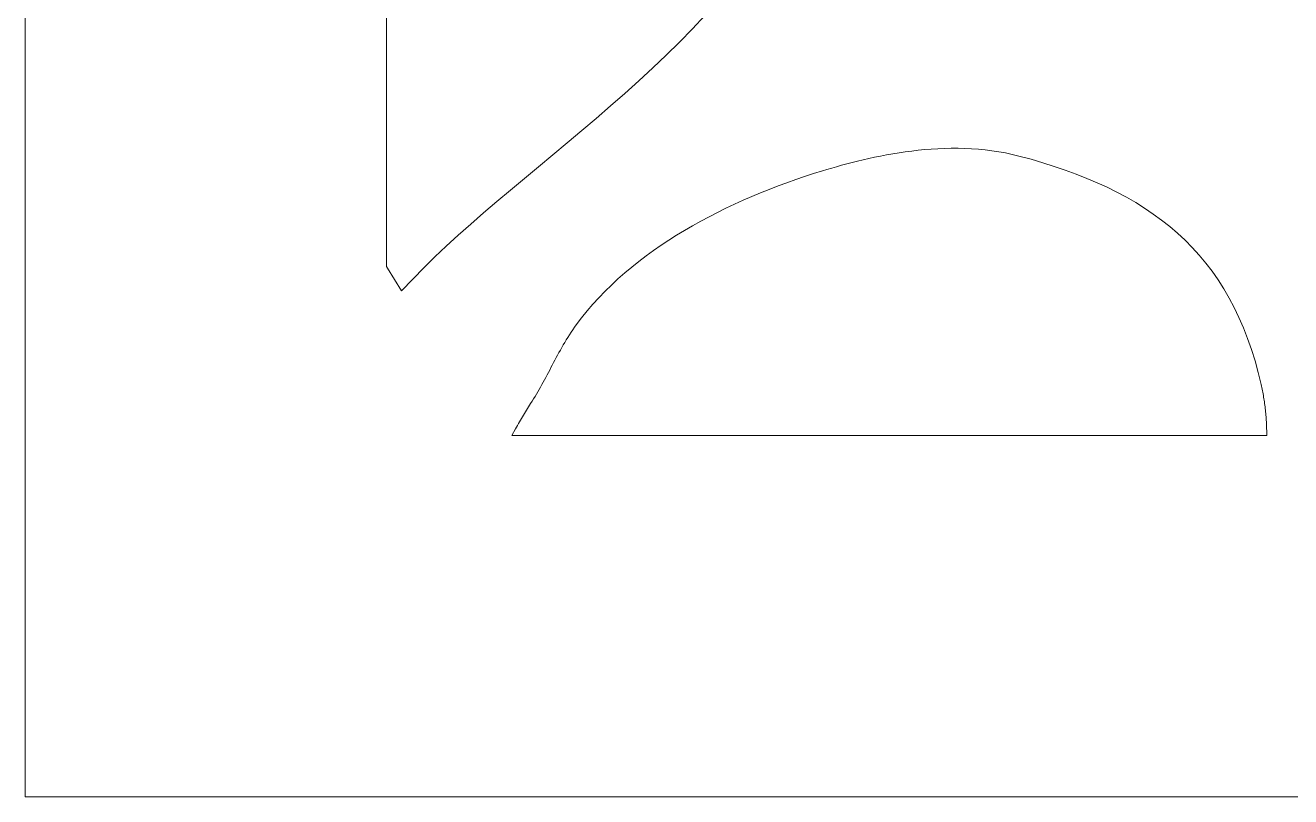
# Model space of a CAD drawing. Header units: centimetres. Extents: x -27.5 to -9.1, y -9.5 to -3.5.
# Drawn here: x -17.618 to -16.26, y -9.5 to -8.672 of the extents above; entities that cross this region are included whole.
import ezdxf

# ---------------------------------------------------------------- set-up
doc = ezdxf.new("R2010")
doc.units = ezdxf.units.CM
doc.header["$MEASUREMENT"] = 0
doc.layers.add('layer 1', color=7, linetype='Continuous')

msp = doc.modelspace()

# ---------------------------------------------------------------- linework, layer by layer
at = {"layer": 'layer 1', "color": 7, "lineweight": 9}
for points, knots in [([(-17.61788, -3.49494), (-17.61788, -3.49494), (-9.09457, -3.49494), (-9.09457, -3.49494), (-9.09457, -3.49494), (-9.09457, -3.49494), (-9.09457, -9.5), (-9.09457, -9.5), (-9.09457, -9.5), (-9.09457, -9.5), (-17.61788, -9.5), (-17.61788, -9.5), (-17.61788, -9.5), (-17.61788, -9.5), (-17.61788, -3.49494), (-17.61788, -3.49494)], [0, 0, 0, 0, 0.2, 0.2, 0.2, 0.2, 0.4, 0.4, 0.4, 0.4, 0.6, 0.6, 0.6, 0.6, 1, 1, 1, 1]), ([(-17.23046, -8.93103), (-17.23046, -8.93103), (-17.22932, -8.93291), (-17.22932, -8.93291), (-17.22932, -8.93291), (-17.22932, -8.93291), (-17.21431, -8.95721), (-17.21431, -8.95721), (-17.21431, -8.95721), (-17.21431, -8.95721), (-17.19008, -8.93218), (-17.19008, -8.93218), (-17.19008, -8.93218), (-17.19008, -8.93218), (-17.17854, -8.92083), (-17.17854, -8.92083), (-17.17854, -8.92083), (-17.17854, -8.92083), (-17.16632, -8.9093), (-17.16632, -8.9093), (-17.16632, -8.9093), (-17.16632, -8.9093), (-17.1535, -8.8976), (-17.1535, -8.8976), (-17.1535, -8.8976), (-17.1535, -8.8976), (-17.14013, -8.88573), (-17.14013, -8.88573), (-17.14013, -8.88573), (-17.14013, -8.88573), (-17.12628, -8.87371), (-17.12628, -8.87371), (-17.12628, -8.87371), (-17.12628, -8.87371), (-17.11201, -8.86153), (-17.11201, -8.86153), (-17.11201, -8.86153), (-17.11201, -8.86153), (-17.09737, -8.8492), (-17.09737, -8.8492), (-17.09737, -8.8492), (-17.09737, -8.8492), (-17.08245, -8.83673), (-17.08245, -8.83673), (-17.08245, -8.83673), (-17.08245, -8.83673), (-17.06728, -8.82411), (-17.06728, -8.82411), (-17.06728, -8.82411), (-17.06728, -8.82411), (-17.05195, -8.81135), (-17.05195, -8.81135), (-17.05195, -8.81135), (-17.05195, -8.81135), (-17.0365, -8.79846), (-17.0365, -8.79846), (-17.0365, -8.79846), (-17.0365, -8.79846), (-17.021, -8.78542), (-17.021, -8.78542), (-17.021, -8.78542), (-17.021, -8.78542), (-17.0055, -8.77225), (-17.0055, -8.77225), (-17.0055, -8.77225), (-17.0055, -8.77225), (-16.99007, -8.75895), (-16.99007, -8.75895), (-16.99007, -8.75895), (-16.99007, -8.75895), (-16.97477, -8.74551), (-16.97477, -8.74551), (-16.97477, -8.74551), (-16.97477, -8.74551), (-16.95966, -8.73194), (-16.95966, -8.73194), (-16.95966, -8.73194), (-16.95966, -8.73194), (-16.9448, -8.71823), (-16.9448, -8.71823), (-16.9448, -8.71823), (-16.9448, -8.71823), (-16.93025, -8.70439), (-16.93025, -8.70439), (-16.93025, -8.70439), (-16.93025, -8.70439), (-16.91607, -8.69041), (-16.91607, -8.69041), (-16.91607, -8.69041), (-16.91607, -8.69041), (-16.90231, -8.6763), (-16.90231, -8.6763), (-16.90231, -8.6763), (-16.90231, -8.6763), (-16.88904, -8.66204), (-16.88904, -8.66204), (-16.88904, -8.66204), (-16.88904, -8.66204), (-16.87632, -8.64764), (-16.87632, -8.64764), (-16.87632, -8.64764), (-16.87632, -8.64764), (-16.86421, -8.63309), (-16.86421, -8.63309), (-16.86421, -8.63309), (-16.86421, -8.63309), (-16.85277, -8.61839), (-16.85277, -8.61839), (-16.85277, -8.61839), (-16.85277, -8.61839), (-16.84205, -8.60353), (-16.84205, -8.60353), (-16.84205, -8.60353), (-16.84205, -8.60353), (-16.83214, -8.58851), (-16.83214, -8.58851), (-16.83214, -8.58851), (-16.83214, -8.58851), (-16.82309, -8.5733), (-16.82309, -8.5733), (-16.82309, -8.5733), (-16.82309, -8.5733), (-16.81496, -8.55793), (-16.81496, -8.55793), (-16.81496, -8.55793), (-16.81496, -8.55793), (-16.80784, -8.54236), (-16.80784, -8.54236), (-16.80784, -8.54236), (-16.80784, -8.54236), (-16.8018, -8.52659), (-16.8018, -8.52659), (-16.8018, -8.52659), (-16.8018, -8.52659), (-16.79687, -8.51053), (-16.79687, -8.51053), (-16.79687, -8.51053), (-16.79687, -8.51053), (-16.79493, -8.50136), (-16.79493, -8.50136), (-16.79493, -8.50136), (-16.79493, -8.50136), (-16.79399, -8.4921), (-16.79399, -8.4921), (-16.79399, -8.4921), (-16.79399, -8.4921), (-16.79402, -8.48294), (-16.79402, -8.48294), (-16.79402, -8.48294), (-16.79402, -8.48294), (-16.79497, -8.47395), (-16.79497, -8.47395), (-16.79497, -8.47395), (-16.79497, -8.47395), (-16.79678, -8.46517), (-16.79678, -8.46517), (-16.79678, -8.46517), (-16.79678, -8.46517), (-16.79938, -8.45666), (-16.79938, -8.45666), (-16.79938, -8.45666), (-16.79938, -8.45666), (-16.80271, -8.44845), (-16.80271, -8.44845), (-16.80271, -8.44845), (-16.80271, -8.44845), (-16.8067, -8.44055), (-16.8067, -8.44055), (-16.8067, -8.44055), (-16.8067, -8.44055), (-16.81131, -8.43299), (-16.81131, -8.43299), (-16.81131, -8.43299), (-16.81131, -8.43299), (-16.81647, -8.4258), (-16.81647, -8.4258), (-16.81647, -8.4258), (-16.81647, -8.4258), (-16.82214, -8.41899), (-16.82214, -8.41899), (-16.82214, -8.41899), (-16.82214, -8.41899), (-16.82827, -8.41258), (-16.82827, -8.41258), (-16.82827, -8.41258), (-16.82827, -8.41258), (-16.83482, -8.4066), (-16.83482, -8.4066), (-16.83482, -8.4066), (-16.83482, -8.4066), (-16.84175, -8.40104), (-16.84175, -8.40104), (-16.84175, -8.40104), (-16.84175, -8.40104), (-16.84901, -8.39596), (-16.84901, -8.39596), (-16.84901, -8.39596), (-16.84901, -8.39596), (-16.85659, -8.39136), (-16.85659, -8.39136), (-16.85659, -8.39136), (-16.85659, -8.39136), (-16.86443, -8.38727), (-16.86443, -8.38727), (-16.86443, -8.38727), (-16.86443, -8.38727), (-16.8725, -8.38372), (-16.8725, -8.38372), (-16.8725, -8.38372), (-16.8725, -8.38372), (-16.88078, -8.38075), (-16.88078, -8.38075), (-16.88078, -8.38075), (-16.88078, -8.38075), (-16.88922, -8.37838), (-16.88922, -8.37838), (-16.88922, -8.37838), (-16.88922, -8.37838), (-16.89779, -8.37665), (-16.89779, -8.37665), (-16.89779, -8.37665), (-16.89779, -8.37665), (-16.90645, -8.37561), (-16.90645, -8.37561), (-16.90645, -8.37561), (-16.90645, -8.37561), (-16.91517, -8.3753), (-16.91517, -8.3753), (-16.91517, -8.3753), (-16.91517, -8.3753), (-16.9239, -8.37577), (-16.9239, -8.37577), (-16.9239, -8.37577), (-16.9239, -8.37577), (-16.93258, -8.37706), (-16.93258, -8.37706), (-16.93258, -8.37706), (-16.93258, -8.37706), (-16.94115, -8.37922), (-16.94115, -8.37922), (-16.94115, -8.37922), (-16.94115, -8.37922), (-16.94954, -8.38229), (-16.94954, -8.38229), (-16.94954, -8.38229), (-16.94954, -8.38229), (-16.95767, -8.38632), (-16.95767, -8.38632), (-16.95767, -8.38632), (-16.95767, -8.38632), (-16.96545, -8.3913), (-16.96545, -8.3913), (-16.96545, -8.3913), (-16.96545, -8.3913), (-16.97279, -8.39726), (-16.97279, -8.39726), (-16.97279, -8.39726), (-16.97279, -8.39726), (-16.97963, -8.40418), (-16.97963, -8.40418), (-16.97963, -8.40418), (-16.97963, -8.40418), (-16.98581, -8.41193), (-16.98581, -8.41193), (-16.98581, -8.41193), (-16.98581, -8.41193), (-16.98835, -8.41572), (-16.98835, -8.41572), (-16.98835, -8.41572), (-16.98835, -8.41572), (-16.99066, -8.41962), (-16.99066, -8.41962), (-16.99066, -8.41962), (-16.99066, -8.41962), (-16.99284, -8.42375), (-16.99284, -8.42375), (-16.99284, -8.42375), (-16.99284, -8.42375), (-16.99488, -8.42809), (-16.99488, -8.42809), (-16.99488, -8.42809), (-16.99488, -8.42809), (-16.99681, -8.43265), (-16.99681, -8.43265), (-16.99681, -8.43265), (-16.99681, -8.43265), (-16.99862, -8.43741), (-16.99862, -8.43741), (-16.99862, -8.43741), (-16.99862, -8.43741), (-17.0003, -8.44238), (-17.0003, -8.44238), (-17.0003, -8.44238), (-17.0003, -8.44238), (-17.00187, -8.44753), (-17.00187, -8.44753), (-17.00187, -8.44753), (-17.00187, -8.44753), (-17.00331, -8.45287), (-17.00331, -8.45287), (-17.00331, -8.45287), (-17.00331, -8.45287), (-17.00463, -8.45837), (-17.00463, -8.45837), (-17.00463, -8.45837), (-17.00463, -8.45837), (-17.00582, -8.46405), (-17.00582, -8.46405), (-17.00582, -8.46405), (-17.00582, -8.46405), (-17.00686, -8.46986), (-17.00686, -8.46986), (-17.00686, -8.46986), (-17.00686, -8.46986), (-17.00777, -8.47582), (-17.00777, -8.47582), (-17.00777, -8.47582), (-17.00777, -8.47582), (-17.00853, -8.48191), (-17.00853, -8.48191), (-17.00853, -8.48191), (-17.00853, -8.48191), (-17.00912, -8.48811), (-17.00912, -8.48811), (-17.00912, -8.48811), (-17.00912, -8.48811), (-17.00956, -8.49441), (-17.00956, -8.49441), (-17.00956, -8.49441), (-17.00956, -8.49441), (-17.00983, -8.50081), (-17.00983, -8.50081), (-17.00983, -8.50081), (-17.00983, -8.50081), (-17.00993, -8.50729), (-17.00993, -8.50729), (-17.00993, -8.50729), (-17.00993, -8.50729), (-17.00983, -8.51384), (-17.00983, -8.51384), (-17.00983, -8.51384), (-17.00983, -8.51384), (-17.00955, -8.52044), (-17.00955, -8.52044), (-17.00955, -8.52044), (-17.00955, -8.52044), (-17.00907, -8.52709), (-17.00907, -8.52709), (-17.00907, -8.52709), (-17.00907, -8.52709), (-17.00838, -8.53377), (-17.00838, -8.53377), (-17.00838, -8.53377), (-17.00838, -8.53377), (-17.00748, -8.54047), (-17.00748, -8.54047), (-17.00748, -8.54047), (-17.00748, -8.54047), (-17.00635, -8.54717), (-17.00635, -8.54717), (-17.00635, -8.54717), (-17.00635, -8.54717), (-17.00499, -8.55387), (-17.00499, -8.55387), (-17.00499, -8.55387), (-17.00499, -8.55387), (-17.00338, -8.56055), (-17.00338, -8.56055), (-17.00338, -8.56055), (-17.00338, -8.56055), (-17.00153, -8.56719), (-17.00153, -8.56719), (-17.00153, -8.56719), (-17.00153, -8.56719), (-16.99941, -8.57379), (-16.99941, -8.57379), (-16.99941, -8.57379), (-16.99941, -8.57379), (-16.99702, -8.58032), (-16.99702, -8.58032), (-16.99702, -8.58032), (-16.99702, -8.58032), (-16.99583, -8.58322), (-16.99583, -8.58322), (-16.99583, -8.58322), (-16.99583, -8.58322), (-17.00063, -8.58426), (-17.00063, -8.58426), (-17.00063, -8.58426), (-17.00063, -8.58426), (-17.0066, -8.58509), (-17.0066, -8.58509), (-17.0066, -8.58509), (-17.0066, -8.58509), (-17.01225, -8.58544), (-17.01225, -8.58544), (-17.01225, -8.58544), (-17.01225, -8.58544), (-17.01762, -8.58533), (-17.01762, -8.58533), (-17.01762, -8.58533), (-17.01762, -8.58533), (-17.02276, -8.58482), (-17.02276, -8.58482), (-17.02276, -8.58482), (-17.02276, -8.58482), (-17.02768, -8.5839), (-17.02768, -8.5839), (-17.02768, -8.5839), (-17.02768, -8.5839), (-17.03245, -8.58261), (-17.03245, -8.58261), (-17.03245, -8.58261), (-17.03245, -8.58261), (-17.03708, -8.58096), (-17.03708, -8.58096), (-17.03708, -8.58096), (-17.03708, -8.58096), (-17.04161, -8.57895), (-17.04161, -8.57895), (-17.04161, -8.57895), (-17.04161, -8.57895), (-17.04606, -8.57659), (-17.04606, -8.57659), (-17.04606, -8.57659), (-17.04606, -8.57659), (-17.05044, -8.57388), (-17.05044, -8.57388), (-17.05044, -8.57388), (-17.05044, -8.57388), (-17.05476, -8.57085), (-17.05476, -8.57085), (-17.05476, -8.57085), (-17.05476, -8.57085), (-17.05902, -8.56749), (-17.05902, -8.56749), (-17.05902, -8.56749), (-17.05902, -8.56749), (-17.06324, -8.56383), (-17.06324, -8.56383), (-17.06324, -8.56383), (-17.06324, -8.56383), (-17.06741, -8.55989), (-17.06741, -8.55989), (-17.06741, -8.55989), (-17.06741, -8.55989), (-17.07154, -8.55568), (-17.07154, -8.55568), (-17.07154, -8.55568), (-17.07154, -8.55568), (-17.07562, -8.55124), (-17.07562, -8.55124), (-17.07562, -8.55124), (-17.07562, -8.55124), (-17.07967, -8.54658), (-17.07967, -8.54658), (-17.07967, -8.54658), (-17.07967, -8.54658), (-17.08369, -8.54173), (-17.08369, -8.54173), (-17.08369, -8.54173), (-17.08369, -8.54173), (-17.08768, -8.53672), (-17.08768, -8.53672), (-17.08768, -8.53672), (-17.08768, -8.53672), (-17.09164, -8.53158), (-17.09164, -8.53158), (-17.09164, -8.53158), (-17.09164, -8.53158), (-17.0956, -8.52632), (-17.0956, -8.52632), (-17.0956, -8.52632), (-17.0956, -8.52632), (-17.09956, -8.52099), (-17.09956, -8.52099), (-17.09956, -8.52099), (-17.09956, -8.52099), (-17.10353, -8.5156), (-17.10353, -8.5156), (-17.10353, -8.5156), (-17.10353, -8.5156), (-17.10751, -8.51018), (-17.10751, -8.51018), (-17.10751, -8.51018), (-17.10751, -8.51018), (-17.11153, -8.50476), (-17.11153, -8.50476), (-17.11153, -8.50476), (-17.11153, -8.50476), (-17.11558, -8.49936), (-17.11558, -8.49936), (-17.11558, -8.49936), (-17.11558, -8.49936), (-17.1197, -8.49401), (-17.1197, -8.49401), (-17.1197, -8.49401), (-17.1197, -8.49401), (-17.12389, -8.48873), (-17.12389, -8.48873), (-17.12389, -8.48873), (-17.12389, -8.48873), (-17.13666, -8.47327), (-17.13666, -8.47327), (-17.13666, -8.47327), (-17.13666, -8.47327), (-17.15445, -8.48535), (-17.15445, -8.48535), (-17.15445, -8.48535), (-17.15445, -8.48535), (-17.16096, -8.48938), (-17.16096, -8.48938), (-17.16096, -8.48938), (-17.16096, -8.48938), (-17.16762, -8.49314), (-17.16762, -8.49314), (-17.16762, -8.49314), (-17.16762, -8.49314), (-17.17443, -8.49664), (-17.17443, -8.49664), (-17.17443, -8.49664), (-17.17443, -8.49664), (-17.18139, -8.49987), (-17.18139, -8.49987), (-17.18139, -8.49987), (-17.18139, -8.49987), (-17.18847, -8.50283), (-17.18847, -8.50283), (-17.18847, -8.50283), (-17.18847, -8.50283), (-17.19567, -8.50554), (-17.19567, -8.50554), (-17.19567, -8.50554), (-17.19567, -8.50554), (-17.20298, -8.50799), (-17.20298, -8.50799), (-17.20298, -8.50799), (-17.20298, -8.50799), (-17.21039, -8.51018), (-17.21039, -8.51018), (-17.21039, -8.51018), (-17.21039, -8.51018), (-17.21789, -8.51212), (-17.21789, -8.51212), (-17.21789, -8.51212), (-17.21789, -8.51212), (-17.22547, -8.51381), (-17.22547, -8.51381), (-17.22547, -8.51381), (-17.22547, -8.51381), (-17.23046, -8.51475), (-17.23046, -8.51475), (-17.23046, -8.51475), (-17.23046, -8.51475), (-17.23046, -8.93103), (-17.23046, -8.93103)], [0, 0, 0, 0, 0.0071429, 0.0071429, 0.0071429, 0.0071429, 0.0142857, 0.0142857, 0.0142857, 0.0142857, 0.0214286, 0.0214286, 0.0214286, 0.0214286, 0.0285714, 0.0285714, 0.0285714, 0.0285714, 0.0357143, 0.0357143, 0.0357143, 0.0357143, 0.0428571, 0.0428571, 0.0428571, 0.0428571, 0.05, 0.05, 0.05, 0.05, 0.0571429, 0.0571429, 0.0571429, 0.0571429, 0.0642857, 0.0642857, 0.0642857, 0.0642857, 0.0714286, 0.0714286, 0.0714286, 0.0714286, 0.0785714, 0.0785714, 0.0785714, 0.0785714, 0.0857143, 0.0857143, 0.0857143, 0.0857143, 0.0928571, 0.0928571, 0.0928571, 0.0928571, 0.1, 0.1, 0.1, 0.1, 0.1071429, 0.1071429, 0.1071429, 0.1071429, 0.1142857, 0.1142857, 0.1142857, 0.1142857, 0.1214286, 0.1214286, 0.1214286, 0.1214286, 0.1285714, 0.1285714, 0.1285714, 0.1285714, 0.1357143, 0.1357143, 0.1357143, 0.1357143, 0.1428571, 0.1428571, 0.1428571, 0.1428571, 0.15, 0.15, 0.15, 0.15, 0.1571429, 0.1571429, 0.1571429, 0.1571429, 0.1642857, 0.1642857, 0.1642857, 0.1642857, 0.1714286, 0.1714286, 0.1714286, 0.1714286, 0.1785714, 0.1785714, 0.1785714, 0.1785714, 0.1857143, 0.1857143, 0.1857143, 0.1857143, 0.1928571, 0.1928571, 0.1928571, 0.1928571, 0.2, 0.2, 0.2, 0.2, 0.2071429, 0.2071429, 0.2071429, 0.2071429, 0.2142857, 0.2142857, 0.2142857, 0.2142857, 0.2214286, 0.2214286, 0.2214286, 0.2214286, 0.2285714, 0.2285714, 0.2285714, 0.2285714, 0.2357143, 0.2357143, 0.2357143, 0.2357143, 0.2428571, 0.2428571, 0.2428571, 0.2428571, 0.25, 0.25, 0.25, 0.25, 0.2571429, 0.2571429, 0.2571429, 0.2571429, 0.2642857, 0.2642857, 0.2642857, 0.2642857, 0.2714286, 0.2714286, 0.2714286, 0.2714286, 0.2785714, 0.2785714, 0.2785714, 0.2785714, 0.2857143, 0.2857143, 0.2857143, 0.2857143, 0.2928571, 0.2928571, 0.2928571, 0.2928571, 0.3, 0.3, 0.3, 0.3, 0.3071429, 0.3071429, 0.3071429, 0.3071429, 0.3142857, 0.3142857, 0.3142857, 0.3142857, 0.3214286, 0.3214286, 0.3214286, 0.3214286, 0.3285714, 0.3285714, 0.3285714, 0.3285714, 0.3357143, 0.3357143, 0.3357143, 0.3357143, 0.3428571, 0.3428571, 0.3428571, 0.3428571, 0.35, 0.35, 0.35, 0.35, 0.3571429, 0.3571429, 0.3571429, 0.3571429, 0.3642857, 0.3642857, 0.3642857, 0.3642857, 0.3714286, 0.3714286, 0.3714286, 0.3714286, 0.3785714, 0.3785714, 0.3785714, 0.3785714, 0.3857143, 0.3857143, 0.3857143, 0.3857143, 0.3928571, 0.3928571, 0.3928571, 0.3928571, 0.4, 0.4, 0.4, 0.4, 0.4071429, 0.4071429, 0.4071429, 0.4071429, 0.4142857, 0.4142857, 0.4142857, 0.4142857, 0.4214286, 0.4214286, 0.4214286, 0.4214286, 0.4285714, 0.4285714, 0.4285714, 0.4285714, 0.4357143, 0.4357143, 0.4357143, 0.4357143, 0.4428571, 0.4428571, 0.4428571, 0.4428571, 0.45, 0.45, 0.45, 0.45, 0.4571429, 0.4571429, 0.4571429, 0.4571429, 0.4642857, 0.4642857, 0.4642857, 0.4642857, 0.4714286, 0.4714286, 0.4714286, 0.4714286, 0.4785714, 0.4785714, 0.4785714, 0.4785714, 0.4857143, 0.4857143, 0.4857143, 0.4857143, 0.4928571, 0.4928571, 0.4928571, 0.4928571, 0.5, 0.5, 0.5, 0.5, 0.5071429, 0.5071429, 0.5071429, 0.5071429, 0.5142857, 0.5142857, 0.5142857, 0.5142857, 0.5214286, 0.5214286, 0.5214286, 0.5214286, 0.5285714, 0.5285714, 0.5285714, 0.5285714, 0.5357143, 0.5357143, 0.5357143, 0.5357143, 0.5428571, 0.5428571, 0.5428571, 0.5428571, 0.55, 0.55, 0.55, 0.55, 0.5571429, 0.5571429, 0.5571429, 0.5571429, 0.5642857, 0.5642857, 0.5642857, 0.5642857, 0.5714286, 0.5714286, 0.5714286, 0.5714286, 0.5785714, 0.5785714, 0.5785714, 0.5785714, 0.5857143, 0.5857143, 0.5857143, 0.5857143, 0.5928571, 0.5928571, 0.5928571, 0.5928571, 0.6, 0.6, 0.6, 0.6, 0.6071429, 0.6071429, 0.6071429, 0.6071429, 0.6142857, 0.6142857, 0.6142857, 0.6142857, 0.6214286, 0.6214286, 0.6214286, 0.6214286, 0.6285714, 0.6285714, 0.6285714, 0.6285714, 0.6357143, 0.6357143, 0.6357143, 0.6357143, 0.6428571, 0.6428571, 0.6428571, 0.6428571, 0.65, 0.65, 0.65, 0.65, 0.6571429, 0.6571429, 0.6571429, 0.6571429, 0.6642857, 0.6642857, 0.6642857, 0.6642857, 0.6714286, 0.6714286, 0.6714286, 0.6714286, 0.6785714, 0.6785714, 0.6785714, 0.6785714, 0.6857143, 0.6857143, 0.6857143, 0.6857143, 0.6928571, 0.6928571, 0.6928571, 0.6928571, 0.7, 0.7, 0.7, 0.7, 0.7071429, 0.7071429, 0.7071429, 0.7071429, 0.7142857, 0.7142857, 0.7142857, 0.7142857, 0.7214286, 0.7214286, 0.7214286, 0.7214286, 0.7285714, 0.7285714, 0.7285714, 0.7285714, 0.7357143, 0.7357143, 0.7357143, 0.7357143, 0.7428571, 0.7428571, 0.7428571, 0.7428571, 0.75, 0.75, 0.75, 0.75, 0.7571429, 0.7571429, 0.7571429, 0.7571429, 0.7642857, 0.7642857, 0.7642857, 0.7642857, 0.7714286, 0.7714286, 0.7714286, 0.7714286, 0.7785714, 0.7785714, 0.7785714, 0.7785714, 0.7857143, 0.7857143, 0.7857143, 0.7857143, 0.7928571, 0.7928571, 0.7928571, 0.7928571, 0.8, 0.8, 0.8, 0.8, 0.8071429, 0.8071429, 0.8071429, 0.8071429, 0.8142857, 0.8142857, 0.8142857, 0.8142857, 0.8214286, 0.8214286, 0.8214286, 0.8214286, 0.8285714, 0.8285714, 0.8285714, 0.8285714, 0.8357143, 0.8357143, 0.8357143, 0.8357143, 0.8428571, 0.8428571, 0.8428571, 0.8428571, 0.85, 0.85, 0.85, 0.85, 0.8571429, 0.8571429, 0.8571429, 0.8571429, 0.8642857, 0.8642857, 0.8642857, 0.8642857, 0.8714286, 0.8714286, 0.8714286, 0.8714286, 0.8785714, 0.8785714, 0.8785714, 0.8785714, 0.8857143, 0.8857143, 0.8857143, 0.8857143, 0.8928571, 0.8928571, 0.8928571, 0.8928571, 0.9, 0.9, 0.9, 0.9, 0.9071429, 0.9071429, 0.9071429, 0.9071429, 0.9142857, 0.9142857, 0.9142857, 0.9142857, 0.9214286, 0.9214286, 0.9214286, 0.9214286, 0.9285714, 0.9285714, 0.9285714, 0.9285714, 0.9357143, 0.9357143, 0.9357143, 0.9357143, 0.9428571, 0.9428571, 0.9428571, 0.9428571, 0.95, 0.95, 0.95, 0.95, 0.9571429, 0.9571429, 0.9571429, 0.9571429, 0.9642857, 0.9642857, 0.9642857, 0.9642857, 0.9714286, 0.9714286, 0.9714286, 0.9714286, 0.9785714, 0.9785714, 0.9785714, 0.9785714, 0.9857143, 0.9857143, 0.9857143, 0.9857143, 1, 1, 1, 1]), ([(-16.28615, -9.11258), (-16.28615, -9.11258), (-16.28616, -9.1108), (-16.28616, -9.1108), (-16.28616, -9.1108), (-16.28616, -9.1108), (-16.28618, -9.10896), (-16.28618, -9.10896), (-16.28618, -9.10896), (-16.28618, -9.10896), (-16.28622, -9.10711), (-16.28622, -9.10711), (-16.28622, -9.10711), (-16.28622, -9.10711), (-16.28626, -9.10526), (-16.28626, -9.10526), (-16.28626, -9.10526), (-16.28626, -9.10526), (-16.28633, -9.10342), (-16.28633, -9.10342), (-16.28633, -9.10342), (-16.28633, -9.10342), (-16.2864, -9.1016), (-16.2864, -9.1016), (-16.2864, -9.1016), (-16.2864, -9.1016), (-16.28648, -9.09976), (-16.28648, -9.09976), (-16.28648, -9.09976), (-16.28648, -9.09976), (-16.28658, -9.09793), (-16.28658, -9.09793), (-16.28658, -9.09793), (-16.28658, -9.09793), (-16.28669, -9.09612), (-16.28669, -9.09612), (-16.28669, -9.09612), (-16.28669, -9.09612), (-16.28681, -9.09431), (-16.28681, -9.09431), (-16.28681, -9.09431), (-16.28681, -9.09431), (-16.28694, -9.09248), (-16.28694, -9.09248), (-16.28694, -9.09248), (-16.28694, -9.09248), (-16.28709, -9.09069), (-16.28709, -9.09069), (-16.28709, -9.09069), (-16.28709, -9.09069), (-16.28724, -9.0889), (-16.28724, -9.0889), (-16.28724, -9.0889), (-16.28724, -9.0889), (-16.28741, -9.08712), (-16.28741, -9.08712), (-16.28741, -9.08712), (-16.28741, -9.08712), (-16.28759, -9.08532), (-16.28759, -9.08532), (-16.28759, -9.08532), (-16.28759, -9.08532), (-16.28778, -9.08354), (-16.28778, -9.08354), (-16.28778, -9.08354), (-16.28778, -9.08354), (-16.28799, -9.08176), (-16.28799, -9.08176), (-16.28799, -9.08176), (-16.28799, -9.08176), (-16.28821, -9.08), (-16.28821, -9.08), (-16.28821, -9.08), (-16.28821, -9.08), (-16.28843, -9.07824), (-16.28843, -9.07824), (-16.28843, -9.07824), (-16.28843, -9.07824), (-16.28868, -9.0765), (-16.28868, -9.0765), (-16.28868, -9.0765), (-16.28868, -9.0765), (-16.28893, -9.07477), (-16.28893, -9.07477), (-16.28893, -9.07477), (-16.28893, -9.07477), (-16.28919, -9.07303), (-16.28919, -9.07303), (-16.28919, -9.07303), (-16.28919, -9.07303), (-16.28947, -9.0713), (-16.28947, -9.0713), (-16.28947, -9.0713), (-16.28947, -9.0713), (-16.28976, -9.06958), (-16.28976, -9.06958), (-16.28976, -9.06958), (-16.28976, -9.06958), (-16.29005, -9.06787), (-16.29005, -9.06787), (-16.29005, -9.06787), (-16.29005, -9.06787), (-16.29037, -9.06617), (-16.29037, -9.06617), (-16.29037, -9.06617), (-16.29037, -9.06617), (-16.29069, -9.06447), (-16.29069, -9.06447), (-16.29069, -9.06447), (-16.29069, -9.06447), (-16.29103, -9.06279), (-16.29103, -9.06279), (-16.29103, -9.06279), (-16.29103, -9.06279), (-16.29137, -9.06112), (-16.29137, -9.06112), (-16.29137, -9.06112), (-16.29137, -9.06112), (-16.29173, -9.05945), (-16.29173, -9.05945), (-16.29173, -9.05945), (-16.29173, -9.05945), (-16.29212, -9.05772), (-16.29212, -9.05772), (-16.29212, -9.05772), (-16.29212, -9.05772), (-16.29527, -9.04482), (-16.29527, -9.04482), (-16.29527, -9.04482), (-16.29527, -9.04482), (-16.29875, -9.03225), (-16.29875, -9.03225), (-16.29875, -9.03225), (-16.29875, -9.03225), (-16.30255, -9.02009), (-16.30255, -9.02009), (-16.30255, -9.02009), (-16.30255, -9.02009), (-16.30668, -9.00832), (-16.30668, -9.00832), (-16.30668, -9.00832), (-16.30668, -9.00832), (-16.31113, -8.99693), (-16.31113, -8.99693), (-16.31113, -8.99693), (-16.31113, -8.99693), (-16.31592, -8.98592), (-16.31592, -8.98592), (-16.31592, -8.98592), (-16.31592, -8.98592), (-16.32103, -8.97528), (-16.32103, -8.97528), (-16.32103, -8.97528), (-16.32103, -8.97528), (-16.32647, -8.96501), (-16.32647, -8.96501), (-16.32647, -8.96501), (-16.32647, -8.96501), (-16.33224, -8.9551), (-16.33224, -8.9551), (-16.33224, -8.9551), (-16.33224, -8.9551), (-16.33834, -8.94556), (-16.33834, -8.94556), (-16.33834, -8.94556), (-16.33834, -8.94556), (-16.34478, -8.93637), (-16.34478, -8.93637), (-16.34478, -8.93637), (-16.34478, -8.93637), (-16.35154, -8.92751), (-16.35154, -8.92751), (-16.35154, -8.92751), (-16.35154, -8.92751), (-16.35863, -8.91901), (-16.35863, -8.91901), (-16.35863, -8.91901), (-16.35863, -8.91901), (-16.36604, -8.91085), (-16.36604, -8.91085), (-16.36604, -8.91085), (-16.36604, -8.91085), (-16.37378, -8.90302), (-16.37378, -8.90302), (-16.37378, -8.90302), (-16.37378, -8.90302), (-16.38183, -8.89551), (-16.38183, -8.89551), (-16.38183, -8.89551), (-16.38183, -8.89551), (-16.3902, -8.88832), (-16.3902, -8.88832), (-16.3902, -8.88832), (-16.3902, -8.88832), (-16.39888, -8.88145), (-16.39888, -8.88145), (-16.39888, -8.88145), (-16.39888, -8.88145), (-16.40786, -8.87488), (-16.40786, -8.87488), (-16.40786, -8.87488), (-16.40786, -8.87488), (-16.41716, -8.86861), (-16.41716, -8.86861), (-16.41716, -8.86861), (-16.41716, -8.86861), (-16.42675, -8.86262), (-16.42675, -8.86262), (-16.42675, -8.86262), (-16.42675, -8.86262), (-16.43665, -8.8569), (-16.43665, -8.8569), (-16.43665, -8.8569), (-16.43665, -8.8569), (-16.44684, -8.85146), (-16.44684, -8.85146), (-16.44684, -8.85146), (-16.44684, -8.85146), (-16.45733, -8.84626), (-16.45733, -8.84626), (-16.45733, -8.84626), (-16.45733, -8.84626), (-16.46811, -8.84132), (-16.46811, -8.84132), (-16.46811, -8.84132), (-16.46811, -8.84132), (-16.47919, -8.83661), (-16.47919, -8.83661), (-16.47919, -8.83661), (-16.47919, -8.83661), (-16.49057, -8.83212), (-16.49057, -8.83212), (-16.49057, -8.83212), (-16.49057, -8.83212), (-16.50224, -8.82785), (-16.50224, -8.82785), (-16.50224, -8.82785), (-16.50224, -8.82785), (-16.51421, -8.82378), (-16.51421, -8.82378), (-16.51421, -8.82378), (-16.51421, -8.82378), (-16.52647, -8.8199), (-16.52647, -8.8199), (-16.52647, -8.8199), (-16.52647, -8.8199), (-16.53902, -8.81621), (-16.53902, -8.81621), (-16.53902, -8.81621), (-16.53902, -8.81621), (-16.55194, -8.81267), (-16.55194, -8.81267), (-16.55194, -8.81267), (-16.55194, -8.81267), (-16.5591, -8.81091), (-16.5591, -8.81091), (-16.5591, -8.81091), (-16.5591, -8.81091), (-16.56634, -8.80936), (-16.56634, -8.80936), (-16.56634, -8.80936), (-16.56634, -8.80936), (-16.57361, -8.80804), (-16.57361, -8.80804), (-16.57361, -8.80804), (-16.57361, -8.80804), (-16.5809, -8.80694), (-16.5809, -8.80694), (-16.5809, -8.80694), (-16.5809, -8.80694), (-16.5882, -8.80605), (-16.5882, -8.80605), (-16.5882, -8.80605), (-16.5882, -8.80605), (-16.59549, -8.80535), (-16.59549, -8.80535), (-16.59549, -8.80535), (-16.59549, -8.80535), (-16.60278, -8.80485), (-16.60278, -8.80485), (-16.60278, -8.80485), (-16.60278, -8.80485), (-16.61007, -8.80452), (-16.61007, -8.80452), (-16.61007, -8.80452), (-16.61007, -8.80452), (-16.61733, -8.80437), (-16.61733, -8.80437), (-16.61733, -8.80437), (-16.61733, -8.80437), (-16.62456, -8.80437), (-16.62456, -8.80437), (-16.62456, -8.80437), (-16.62456, -8.80437), (-16.63176, -8.80453), (-16.63176, -8.80453), (-16.63176, -8.80453), (-16.63176, -8.80453), (-16.63892, -8.80484), (-16.63892, -8.80484), (-16.63892, -8.80484), (-16.63892, -8.80484), (-16.64603, -8.80528), (-16.64603, -8.80528), (-16.64603, -8.80528), (-16.64603, -8.80528), (-16.65309, -8.80585), (-16.65309, -8.80585), (-16.65309, -8.80585), (-16.65309, -8.80585), (-16.66008, -8.80653), (-16.66008, -8.80653), (-16.66008, -8.80653), (-16.66008, -8.80653), (-16.66701, -8.80733), (-16.66701, -8.80733), (-16.66701, -8.80733), (-16.66701, -8.80733), (-16.67386, -8.80823), (-16.67386, -8.80823), (-16.67386, -8.80823), (-16.67386, -8.80823), (-16.68063, -8.80923), (-16.68063, -8.80923), (-16.68063, -8.80923), (-16.68063, -8.80923), (-16.68732, -8.81031), (-16.68732, -8.81031), (-16.68732, -8.81031), (-16.68732, -8.81031), (-16.6939, -8.81147), (-16.6939, -8.81147), (-16.6939, -8.81147), (-16.6939, -8.81147), (-16.70038, -8.8127), (-16.70038, -8.8127), (-16.70038, -8.8127), (-16.70038, -8.8127), (-16.70675, -8.81399), (-16.70675, -8.81399), (-16.70675, -8.81399), (-16.70675, -8.81399), (-16.713, -8.81533), (-16.713, -8.81533), (-16.713, -8.81533), (-16.713, -8.81533), (-16.71913, -8.81672), (-16.71913, -8.81672), (-16.71913, -8.81672), (-16.71913, -8.81672), (-16.72512, -8.81816), (-16.72512, -8.81816), (-16.72512, -8.81816), (-16.72512, -8.81816), (-16.73098, -8.81961), (-16.73098, -8.81961), (-16.73098, -8.81961), (-16.73098, -8.81961), (-16.73669, -8.82109), (-16.73669, -8.82109), (-16.73669, -8.82109), (-16.73669, -8.82109), (-16.74224, -8.82259), (-16.74224, -8.82259), (-16.74224, -8.82259), (-16.74224, -8.82259), (-16.74764, -8.82409), (-16.74764, -8.82409), (-16.74764, -8.82409), (-16.74764, -8.82409), (-16.75286, -8.82558), (-16.75286, -8.82558), (-16.75286, -8.82558), (-16.75286, -8.82558), (-16.75791, -8.82707), (-16.75791, -8.82707), (-16.75791, -8.82707), (-16.75791, -8.82707), (-16.76279, -8.82855), (-16.76279, -8.82855), (-16.76279, -8.82855), (-16.76279, -8.82855), (-16.77233, -8.83153), (-16.77233, -8.83153), (-16.77233, -8.83153), (-16.77233, -8.83153), (-16.78188, -8.83464), (-16.78188, -8.83464), (-16.78188, -8.83464), (-16.78188, -8.83464), (-16.79141, -8.83789), (-16.79141, -8.83789), (-16.79141, -8.83789), (-16.79141, -8.83789), (-16.80093, -8.84127), (-16.80093, -8.84127), (-16.80093, -8.84127), (-16.80093, -8.84127), (-16.81041, -8.84479), (-16.81041, -8.84479), (-16.81041, -8.84479), (-16.81041, -8.84479), (-16.81986, -8.84843), (-16.81986, -8.84843), (-16.81986, -8.84843), (-16.81986, -8.84843), (-16.82927, -8.85221), (-16.82927, -8.85221), (-16.82927, -8.85221), (-16.82927, -8.85221), (-16.83863, -8.85613), (-16.83863, -8.85613), (-16.83863, -8.85613), (-16.83863, -8.85613), (-16.84793, -8.86019), (-16.84793, -8.86019), (-16.84793, -8.86019), (-16.84793, -8.86019), (-16.85716, -8.86438), (-16.85716, -8.86438), (-16.85716, -8.86438), (-16.85716, -8.86438), (-16.86631, -8.86871), (-16.86631, -8.86871), (-16.86631, -8.86871), (-16.86631, -8.86871), (-16.87539, -8.87318), (-16.87539, -8.87318), (-16.87539, -8.87318), (-16.87539, -8.87318), (-16.88437, -8.87779), (-16.88437, -8.87779), (-16.88437, -8.87779), (-16.88437, -8.87779), (-16.89325, -8.88254), (-16.89325, -8.88254), (-16.89325, -8.88254), (-16.89325, -8.88254), (-16.90202, -8.88744), (-16.90202, -8.88744), (-16.90202, -8.88744), (-16.90202, -8.88744), (-16.91068, -8.89247), (-16.91068, -8.89247), (-16.91068, -8.89247), (-16.91068, -8.89247), (-16.91922, -8.89766), (-16.91922, -8.89766), (-16.91922, -8.89766), (-16.91922, -8.89766), (-16.92762, -8.90299), (-16.92762, -8.90299), (-16.92762, -8.90299), (-16.92762, -8.90299), (-16.93589, -8.90847), (-16.93589, -8.90847), (-16.93589, -8.90847), (-16.93589, -8.90847), (-16.94401, -8.91409), (-16.94401, -8.91409), (-16.94401, -8.91409), (-16.94401, -8.91409), (-16.95197, -8.91987), (-16.95197, -8.91987), (-16.95197, -8.91987), (-16.95197, -8.91987), (-16.95977, -8.9258), (-16.95977, -8.9258), (-16.95977, -8.9258), (-16.95977, -8.9258), (-16.9674, -8.93188), (-16.9674, -8.93188), (-16.9674, -8.93188), (-16.9674, -8.93188), (-16.97484, -8.93811), (-16.97484, -8.93811), (-16.97484, -8.93811), (-16.97484, -8.93811), (-16.9821, -8.94451), (-16.9821, -8.94451), (-16.9821, -8.94451), (-16.9821, -8.94451), (-16.98916, -8.95106), (-16.98916, -8.95106), (-16.98916, -8.95106), (-16.98916, -8.95106), (-16.99601, -8.95776), (-16.99601, -8.95776), (-16.99601, -8.95776), (-16.99601, -8.95776), (-17.00265, -8.96463), (-17.00265, -8.96463), (-17.00265, -8.96463), (-17.00265, -8.96463), (-17.00906, -8.97166), (-17.00906, -8.97166), (-17.00906, -8.97166), (-17.00906, -8.97166), (-17.01524, -8.97886), (-17.01524, -8.97886), (-17.01524, -8.97886), (-17.01524, -8.97886), (-17.02117, -8.98621), (-17.02117, -8.98621), (-17.02117, -8.98621), (-17.02117, -8.98621), (-17.02682, -8.99368), (-17.02682, -8.99368), (-17.02682, -8.99368), (-17.02682, -8.99368), (-17.02878, -8.99642), (-17.02878, -8.99642), (-17.02878, -8.99642), (-17.02878, -8.99642), (-17.03065, -8.99912), (-17.03065, -8.99912), (-17.03065, -8.99912), (-17.03065, -8.99912), (-17.03247, -9.00182), (-17.03247, -9.00182), (-17.03247, -9.00182), (-17.03247, -9.00182), (-17.03424, -9.00453), (-17.03424, -9.00453), (-17.03424, -9.00453), (-17.03424, -9.00453), (-17.03596, -9.00724), (-17.03596, -9.00724), (-17.03596, -9.00724), (-17.03596, -9.00724), (-17.03763, -9.00995), (-17.03763, -9.00995), (-17.03763, -9.00995), (-17.03763, -9.00995), (-17.03926, -9.01267), (-17.03926, -9.01267), (-17.03926, -9.01267), (-17.03926, -9.01267), (-17.04085, -9.01538), (-17.04085, -9.01538), (-17.04085, -9.01538), (-17.04085, -9.01538), (-17.04241, -9.01809), (-17.04241, -9.01809), (-17.04241, -9.01809), (-17.04241, -9.01809), (-17.04393, -9.0208), (-17.04393, -9.0208), (-17.04393, -9.0208), (-17.04393, -9.0208), (-17.04543, -9.0235), (-17.04543, -9.0235), (-17.04543, -9.0235), (-17.04543, -9.0235), (-17.0469, -9.0262), (-17.0469, -9.0262), (-17.0469, -9.0262), (-17.0469, -9.0262), (-17.04835, -9.0289), (-17.04835, -9.0289), (-17.04835, -9.0289), (-17.04835, -9.0289), (-17.04977, -9.03158), (-17.04977, -9.03158), (-17.04977, -9.03158), (-17.04977, -9.03158), (-17.05119, -9.03426), (-17.05119, -9.03426), (-17.05119, -9.03426), (-17.05119, -9.03426), (-17.05259, -9.03693), (-17.05259, -9.03693), (-17.05259, -9.03693), (-17.05259, -9.03693), (-17.05398, -9.0396), (-17.05398, -9.0396), (-17.05398, -9.0396), (-17.05398, -9.0396), (-17.05536, -9.04225), (-17.05536, -9.04225), (-17.05536, -9.04225), (-17.05536, -9.04225), (-17.05674, -9.0449), (-17.05674, -9.0449), (-17.05674, -9.0449), (-17.05674, -9.0449), (-17.05812, -9.04753), (-17.05812, -9.04753), (-17.05812, -9.04753), (-17.05812, -9.04753), (-17.05951, -9.05016), (-17.05951, -9.05016), (-17.05951, -9.05016), (-17.05951, -9.05016), (-17.06089, -9.05276), (-17.06089, -9.05276), (-17.06089, -9.05276), (-17.06089, -9.05276), (-17.06229, -9.05537), (-17.06229, -9.05537), (-17.06229, -9.05537), (-17.06229, -9.05537), (-17.0637, -9.05795), (-17.0637, -9.05795), (-17.0637, -9.05795), (-17.0637, -9.05795), (-17.06512, -9.06053), (-17.06512, -9.06053), (-17.06512, -9.06053), (-17.06512, -9.06053), (-17.06656, -9.06309), (-17.06656, -9.06309), (-17.06656, -9.06309), (-17.06656, -9.06309), (-17.06802, -9.06564), (-17.06802, -9.06564), (-17.06802, -9.06564), (-17.06802, -9.06564), (-17.06951, -9.06818), (-17.06951, -9.06818), (-17.06951, -9.06818), (-17.06951, -9.06818), (-17.07102, -9.0707), (-17.07102, -9.0707), (-17.07102, -9.0707), (-17.07102, -9.0707), (-17.07255, -9.07321), (-17.07255, -9.07321), (-17.07255, -9.07321), (-17.07255, -9.07321), (-17.07412, -9.07571), (-17.07412, -9.07571), (-17.07412, -9.07571), (-17.07412, -9.07571), (-17.07577, -9.07824), (-17.07577, -9.07824), (-17.07577, -9.07824), (-17.07577, -9.07824), (-17.07687, -9.07993), (-17.07687, -9.07993), (-17.07687, -9.07993), (-17.07687, -9.07993), (-17.078, -9.08169), (-17.078, -9.08169), (-17.078, -9.08169), (-17.078, -9.08169), (-17.07912, -9.08345), (-17.07912, -9.08345), (-17.07912, -9.08345), (-17.07912, -9.08345), (-17.08023, -9.08522), (-17.08023, -9.08522), (-17.08023, -9.08522), (-17.08023, -9.08522), (-17.08135, -9.087), (-17.08135, -9.087), (-17.08135, -9.087), (-17.08135, -9.087), (-17.08245, -9.0888), (-17.08245, -9.0888), (-17.08245, -9.0888), (-17.08245, -9.0888), (-17.08355, -9.09061), (-17.08355, -9.09061), (-17.08355, -9.09061), (-17.08355, -9.09061), (-17.08464, -9.09242), (-17.08464, -9.09242), (-17.08464, -9.09242), (-17.08464, -9.09242), (-17.08573, -9.09424), (-17.08573, -9.09424), (-17.08573, -9.09424), (-17.08573, -9.09424), (-17.08681, -9.09608), (-17.08681, -9.09608), (-17.08681, -9.09608), (-17.08681, -9.09608), (-17.08789, -9.09793), (-17.08789, -9.09793), (-17.08789, -9.09793), (-17.08789, -9.09793), (-17.08896, -9.09978), (-17.08896, -9.09978), (-17.08896, -9.09978), (-17.08896, -9.09978), (-17.09003, -9.10164), (-17.09003, -9.10164), (-17.09003, -9.10164), (-17.09003, -9.10164), (-17.09108, -9.10352), (-17.09108, -9.10352), (-17.09108, -9.10352), (-17.09108, -9.10352), (-17.09214, -9.1054), (-17.09214, -9.1054), (-17.09214, -9.1054), (-17.09214, -9.1054), (-17.09611, -9.11258), (-17.09611, -9.11258), (-17.09611, -9.11258), (-17.09611, -9.11258), (-16.28615, -9.11258), (-16.28615, -9.11258)], [0, 0, 0, 0, 0.0056497, 0.0056497, 0.0056497, 0.0056497, 0.0112994, 0.0112994, 0.0112994, 0.0112994, 0.0169492, 0.0169492, 0.0169492, 0.0169492, 0.0225989, 0.0225989, 0.0225989, 0.0225989, 0.0282486, 0.0282486, 0.0282486, 0.0282486, 0.0338983, 0.0338983, 0.0338983, 0.0338983, 0.039548, 0.039548, 0.039548, 0.039548, 0.0451977, 0.0451977, 0.0451977, 0.0451977, 0.0508475, 0.0508475, 0.0508475, 0.0508475, 0.0564972, 0.0564972, 0.0564972, 0.0564972, 0.0621469, 0.0621469, 0.0621469, 0.0621469, 0.0677966, 0.0677966, 0.0677966, 0.0677966, 0.0734463, 0.0734463, 0.0734463, 0.0734463, 0.079096, 0.079096, 0.079096, 0.079096, 0.0847458, 0.0847458, 0.0847458, 0.0847458, 0.0903955, 0.0903955, 0.0903955, 0.0903955, 0.0960452, 0.0960452, 0.0960452, 0.0960452, 0.1016949, 0.1016949, 0.1016949, 0.1016949, 0.1073446, 0.1073446, 0.1073446, 0.1073446, 0.1129944, 0.1129944, 0.1129944, 0.1129944, 0.1186441, 0.1186441, 0.1186441, 0.1186441, 0.1242938, 0.1242938, 0.1242938, 0.1242938, 0.1299435, 0.1299435, 0.1299435, 0.1299435, 0.1355932, 0.1355932, 0.1355932, 0.1355932, 0.1412429, 0.1412429, 0.1412429, 0.1412429, 0.1468927, 0.1468927, 0.1468927, 0.1468927, 0.1525424, 0.1525424, 0.1525424, 0.1525424, 0.1581921, 0.1581921, 0.1581921, 0.1581921, 0.1638418, 0.1638418, 0.1638418, 0.1638418, 0.1694915, 0.1694915, 0.1694915, 0.1694915, 0.1751412, 0.1751412, 0.1751412, 0.1751412, 0.180791, 0.180791, 0.180791, 0.180791, 0.1864407, 0.1864407, 0.1864407, 0.1864407, 0.1920904, 0.1920904, 0.1920904, 0.1920904, 0.1977401, 0.1977401, 0.1977401, 0.1977401, 0.2033898, 0.2033898, 0.2033898, 0.2033898, 0.2090395, 0.2090395, 0.2090395, 0.2090395, 0.2146893, 0.2146893, 0.2146893, 0.2146893, 0.220339, 0.220339, 0.220339, 0.220339, 0.2259887, 0.2259887, 0.2259887, 0.2259887, 0.2316384, 0.2316384, 0.2316384, 0.2316384, 0.2372881, 0.2372881, 0.2372881, 0.2372881, 0.2429379, 0.2429379, 0.2429379, 0.2429379, 0.2485876, 0.2485876, 0.2485876, 0.2485876, 0.2542373, 0.2542373, 0.2542373, 0.2542373, 0.259887, 0.259887, 0.259887, 0.259887, 0.2655367, 0.2655367, 0.2655367, 0.2655367, 0.2711864, 0.2711864, 0.2711864, 0.2711864, 0.2768362, 0.2768362, 0.2768362, 0.2768362, 0.2824859, 0.2824859, 0.2824859, 0.2824859, 0.2881356, 0.2881356, 0.2881356, 0.2881356, 0.2937853, 0.2937853, 0.2937853, 0.2937853, 0.299435, 0.299435, 0.299435, 0.299435, 0.3050847, 0.3050847, 0.3050847, 0.3050847, 0.3107345, 0.3107345, 0.3107345, 0.3107345, 0.3163842, 0.3163842, 0.3163842, 0.3163842, 0.3220339, 0.3220339, 0.3220339, 0.3220339, 0.3276836, 0.3276836, 0.3276836, 0.3276836, 0.3333333, 0.3333333, 0.3333333, 0.3333333, 0.3389831, 0.3389831, 0.3389831, 0.3389831, 0.3446328, 0.3446328, 0.3446328, 0.3446328, 0.3502825, 0.3502825, 0.3502825, 0.3502825, 0.3559322, 0.3559322, 0.3559322, 0.3559322, 0.3615819, 0.3615819, 0.3615819, 0.3615819, 0.3672316, 0.3672316, 0.3672316, 0.3672316, 0.3728814, 0.3728814, 0.3728814, 0.3728814, 0.3785311, 0.3785311, 0.3785311, 0.3785311, 0.3841808, 0.3841808, 0.3841808, 0.3841808, 0.3898305, 0.3898305, 0.3898305, 0.3898305, 0.3954802, 0.3954802, 0.3954802, 0.3954802, 0.4011299, 0.4011299, 0.4011299, 0.4011299, 0.4067797, 0.4067797, 0.4067797, 0.4067797, 0.4124294, 0.4124294, 0.4124294, 0.4124294, 0.4180791, 0.4180791, 0.4180791, 0.4180791, 0.4237288, 0.4237288, 0.4237288, 0.4237288, 0.4293785, 0.4293785, 0.4293785, 0.4293785, 0.4350282, 0.4350282, 0.4350282, 0.4350282, 0.440678, 0.440678, 0.440678, 0.440678, 0.4463277, 0.4463277, 0.4463277, 0.4463277, 0.4519774, 0.4519774, 0.4519774, 0.4519774, 0.4576271, 0.4576271, 0.4576271, 0.4576271, 0.4632768, 0.4632768, 0.4632768, 0.4632768, 0.4689266, 0.4689266, 0.4689266, 0.4689266, 0.4745763, 0.4745763, 0.4745763, 0.4745763, 0.480226, 0.480226, 0.480226, 0.480226, 0.4858757, 0.4858757, 0.4858757, 0.4858757, 0.4915254, 0.4915254, 0.4915254, 0.4915254, 0.4971751, 0.4971751, 0.4971751, 0.4971751, 0.5028249, 0.5028249, 0.5028249, 0.5028249, 0.5084746, 0.5084746, 0.5084746, 0.5084746, 0.5141243, 0.5141243, 0.5141243, 0.5141243, 0.519774, 0.519774, 0.519774, 0.519774, 0.5254237, 0.5254237, 0.5254237, 0.5254237, 0.5310734, 0.5310734, 0.5310734, 0.5310734, 0.5367232, 0.5367232, 0.5367232, 0.5367232, 0.5423729, 0.5423729, 0.5423729, 0.5423729, 0.5480226, 0.5480226, 0.5480226, 0.5480226, 0.5536723, 0.5536723, 0.5536723, 0.5536723, 0.559322, 0.559322, 0.559322, 0.559322, 0.5649718, 0.5649718, 0.5649718, 0.5649718, 0.5706215, 0.5706215, 0.5706215, 0.5706215, 0.5762712, 0.5762712, 0.5762712, 0.5762712, 0.5819209, 0.5819209, 0.5819209, 0.5819209, 0.5875706, 0.5875706, 0.5875706, 0.5875706, 0.5932203, 0.5932203, 0.5932203, 0.5932203, 0.5988701, 0.5988701, 0.5988701, 0.5988701, 0.6045198, 0.6045198, 0.6045198, 0.6045198, 0.6101695, 0.6101695, 0.6101695, 0.6101695, 0.6158192, 0.6158192, 0.6158192, 0.6158192, 0.6214689, 0.6214689, 0.6214689, 0.6214689, 0.6271186, 0.6271186, 0.6271186, 0.6271186, 0.6327684, 0.6327684, 0.6327684, 0.6327684, 0.6384181, 0.6384181, 0.6384181, 0.6384181, 0.6440678, 0.6440678, 0.6440678, 0.6440678, 0.6497175, 0.6497175, 0.6497175, 0.6497175, 0.6553672, 0.6553672, 0.6553672, 0.6553672, 0.6610169, 0.6610169, 0.6610169, 0.6610169, 0.6666667, 0.6666667, 0.6666667, 0.6666667, 0.6723164, 0.6723164, 0.6723164, 0.6723164, 0.6779661, 0.6779661, 0.6779661, 0.6779661, 0.6836158, 0.6836158, 0.6836158, 0.6836158, 0.6892655, 0.6892655, 0.6892655, 0.6892655, 0.6949153, 0.6949153, 0.6949153, 0.6949153, 0.700565, 0.700565, 0.700565, 0.700565, 0.7062147, 0.7062147, 0.7062147, 0.7062147, 0.7118644, 0.7118644, 0.7118644, 0.7118644, 0.7175141, 0.7175141, 0.7175141, 0.7175141, 0.7231638, 0.7231638, 0.7231638, 0.7231638, 0.7288136, 0.7288136, 0.7288136, 0.7288136, 0.7344633, 0.7344633, 0.7344633, 0.7344633, 0.740113, 0.740113, 0.740113, 0.740113, 0.7457627, 0.7457627, 0.7457627, 0.7457627, 0.7514124, 0.7514124, 0.7514124, 0.7514124, 0.7570621, 0.7570621, 0.7570621, 0.7570621, 0.7627119, 0.7627119, 0.7627119, 0.7627119, 0.7683616, 0.7683616, 0.7683616, 0.7683616, 0.7740113, 0.7740113, 0.7740113, 0.7740113, 0.779661, 0.779661, 0.779661, 0.779661, 0.7853107, 0.7853107, 0.7853107, 0.7853107, 0.7909605, 0.7909605, 0.7909605, 0.7909605, 0.7966102, 0.7966102, 0.7966102, 0.7966102, 0.8022599, 0.8022599, 0.8022599, 0.8022599, 0.8079096, 0.8079096, 0.8079096, 0.8079096, 0.8135593, 0.8135593, 0.8135593, 0.8135593, 0.819209, 0.819209, 0.819209, 0.819209, 0.8248588, 0.8248588, 0.8248588, 0.8248588, 0.8305085, 0.8305085, 0.8305085, 0.8305085, 0.8361582, 0.8361582, 0.8361582, 0.8361582, 0.8418079, 0.8418079, 0.8418079, 0.8418079, 0.8474576, 0.8474576, 0.8474576, 0.8474576, 0.8531073, 0.8531073, 0.8531073, 0.8531073, 0.8587571, 0.8587571, 0.8587571, 0.8587571, 0.8644068, 0.8644068, 0.8644068, 0.8644068, 0.8700565, 0.8700565, 0.8700565, 0.8700565, 0.8757062, 0.8757062, 0.8757062, 0.8757062, 0.8813559, 0.8813559, 0.8813559, 0.8813559, 0.8870056, 0.8870056, 0.8870056, 0.8870056, 0.8926554, 0.8926554, 0.8926554, 0.8926554, 0.8983051, 0.8983051, 0.8983051, 0.8983051, 0.9039548, 0.9039548, 0.9039548, 0.9039548, 0.9096045, 0.9096045, 0.9096045, 0.9096045, 0.9152542, 0.9152542, 0.9152542, 0.9152542, 0.920904, 0.920904, 0.920904, 0.920904, 0.9265537, 0.9265537, 0.9265537, 0.9265537, 0.9322034, 0.9322034, 0.9322034, 0.9322034, 0.9378531, 0.9378531, 0.9378531, 0.9378531, 0.9435028, 0.9435028, 0.9435028, 0.9435028, 0.9491525, 0.9491525, 0.9491525, 0.9491525, 0.9548023, 0.9548023, 0.9548023, 0.9548023, 0.960452, 0.960452, 0.960452, 0.960452, 0.9661017, 0.9661017, 0.9661017, 0.9661017, 0.9717514, 0.9717514, 0.9717514, 0.9717514, 0.9774011, 0.9774011, 0.9774011, 0.9774011, 0.9830508, 0.9830508, 0.9830508, 0.9830508, 0.9887006, 0.9887006, 0.9887006, 0.9887006, 1, 1, 1, 1])]:
    msp.add_open_spline(points, degree=3, knots=knots, dxfattribs=at)

doc.saveas('drawing.dxf')
